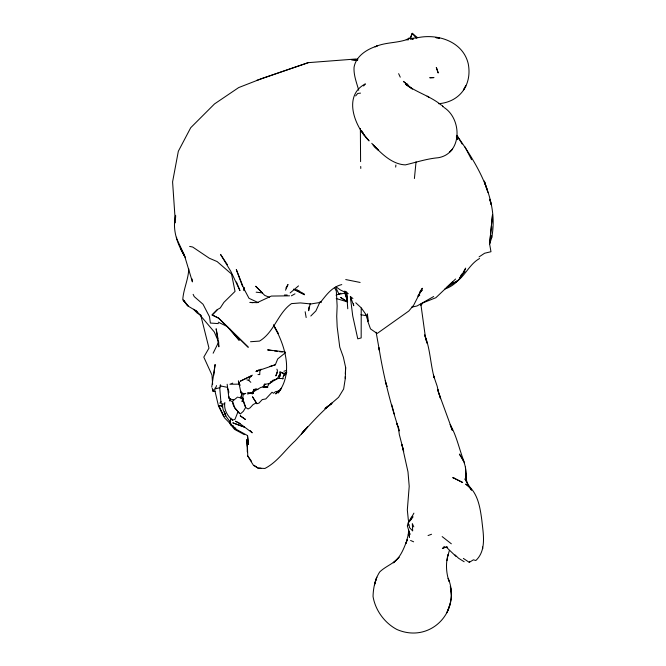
<?xml version="1.0" encoding="UTF-8"?>
<svg xmlns="http://www.w3.org/2000/svg" width="666" height="666" viewBox="0 0 666 666"><rect width="100%" height="100%" fill="white"/><g stroke="black" fill="none" stroke-linecap="round" stroke-linejoin="round"><path stroke-width="1" d="M361.222 308.1L361.172 337.928L357.775 338.836L352.722 315.884L350.308 296.545M479.087 256.893L484.598 253.246L490.975 251.715L489.61 243.964L491.683 237.77L491.683 235.706M491.699 229.504L491.708 226.407M409.44 532.392L409.415 537.329L409.257 531.601L409.94 534.457L407.359 525.907L408.749 521.145L412.987 516.766L410.048 520.845M360.589 161.63L360.373 128.471M330.344 404.287L331.901 403.072C318.598 414.485 307.118 427.772 295.329 440.709C285.04 449.95 277.497 461.971 264.901 468.464L258.083 468.131L253.563 465.459L251.09 461.571L247.769 456.035L247.178 440.143M463.336 558.416L469.289 562.37L473.384 559.815L475.849 560.514C486.796 550.174 483.191 533.682 481.843 520.329C480.144 507.85 478.105 493.764 467.848 485.306L471.528 490.184L464.943 478.837L467.008 482.758M244.156 290.676L244.214 287.629L244.089 290.567M247.294 451.923L247.119 439.443M408.658 529.953L408.25 535.006M414.402 178.538L416.05 161.813M215.051 391.35L213.128 391.466L213.195 389.477M325.599 408.558L338.569 397.311L343.639 389.011L345.271 378.654L345.646 367.482L343.356 357.151L339.752 347.144L337.179 326.881L336.721 316.367L337.138 306.002L336.322 291.159L334.665 287.712M345.321 373.709L345.646 367.482M308.899 306.984L308.641 310.731L310.173 303.771M220.213 385.115L219.83 388.894L221.02 403.355L221.994 404.22L224.575 403.862M395.679 167.099L395.887 165.051M213.661 375.557L215.118 364.469L211.73 387.079M446.978 560.606L448.027 554.695C445.621 563.494 446.153 572.585 448.951 581.235L448.218 578.346C461.713 611.346 430.369 643.98 396.928 629.495C384.557 622.96 375.283 610.222 373.035 596.445C373.293 587.978 375.033 579.204 379.662 571.986C385.522 566.258 393.822 563.711 399.051 557.284L393.281 562.828C400.716 557.226 403.962 548.176 407.167 539.785L406.027 543.331L408.874 532.4M491.683 237.77C499.042 199.95 477.63 164.935 456.776 135.323M230.344 422.111L231.077 425.133L229.795 423.21L230.103 421.103M224.858 402.497C223.585 409.19 227.339 416.092 232.484 420.238L235.015 419.247L238.02 411.696L233.991 406.56L232.767 403.738L232.742 401.024L237.571 397.086M450.124 603.987L446.928 612.737C450.491 604.528 452.747 595.354 450.316 586.513L451.473 595.471M188.753 268.831C188.42 279.554 183.35 289.335 182.759 299.883L188.103 305.877L183.475 300.141L187.429 305.677L196.911 311.388L214.261 331.918L218.648 342.041L218.848 346.82L216.142 328.763L218.065 338.977M231.044 418.148L230.02 421.778L225.766 416.009L224.35 411.804M408.749 521.145L408.283 523.293L413.902 513.161M241.733 394.064L240.934 397.361L242.549 392.99M411.005 519.03L411.513 517.091L410.414 520.604M250.824 382.309L248.809 380.486L249.475 377.988L252.331 375.174L240.268 381.21L251.515 375.857M447.793 555.985L449.392 550.424M215.135 387.97L214.627 389.66L218.515 406.052L222.752 405.353M216.5 385.597L215.468 388.852L219.897 387.654M277.073 372.311L275.841 375.915L277.073 373.06L277.406 370.587L276.914 369.164M250.782 392.615L253.246 393.073L248.51 393.648L253.13 392.624L252.156 393.964L253.729 391.575L260.897 387.379L263.378 387.013L264.402 384.24M264.236 385.814L264.926 384.016M469.289 562.37L469.638 561.471M229.37 400.965L230.411 398.568M285.523 290.185L288.02 284.507L285.889 288.028M278.821 376.465L280.819 372.152L283.666 373.376M242.882 399.883L242.074 401.631L243.256 394.63L245.846 393.348M320.163 301.573L315.892 310.914L310.797 316.017M218.648 342.041L213.137 353.221M269.73 366.483L275.324 364.793L277.722 358.932L285.489 352.655M260.939 369.214L259.832 371.387L259.757 374.575L257.983 374.558M278.796 378.613L280.461 375.507L280.061 373.709L277.247 378.879L272.652 380.353L269.946 383.508L264.236 384.407M254.196 389.185L252.456 392.274L247.461 393.989M407.883 40.193L409.074 38.137L413.228 39.177L410.04 38.611L412.212 33.3L417.565 37.721C437.87 33.417 463.07 41.533 468.256 63.836C472.277 84.782 459.798 102.064 438.619 103.705M463.261 272.219L465.676 268.107C461.779 277.531 454.77 285.88 444.788 289.036M267.89 386.08C269.206 381.418 274.275 381.518 277.289 378.421L283.15 378.571L282.634 378.987L284.099 373.41L286.896 372.119M252.514 393.131L254.62 389.752L256.676 389.177M462.221 273.876L459.64 278.022L464.951 271.12L460.947 275.291M419.688 292.074L422.327 288.245L413.653 305.228L408.816 311.014L377.147 333.491L370.504 328.904L367.84 321.428L367.424 313.919L368.007 320.554M280.902 389.036L278.147 392.982C293.873 372.519 284.906 345.246 273.543 325.041M418.656 294.613L422.252 289.993L420.787 291.209M363.636 85.981L365.376 83.874C342.382 95.812 354.861 126.981 369.097 140.892L362.113 132.234L364.119 134.94L362.895 133M355.636 95.921L357.759 93.448L360.506 93.123M301.365 434.007L307.276 427.197L302.247 432.817M302.272 432.792L307.567 426.948M420.779 305.336L423.126 302.789L435.864 297.719L455.586 279.012M219.805 403.171L221.229 401.698M217.432 309.565L212.221 314.943L218.615 318.14L248.152 347.153L218.615 318.14L211.996 314.968L217.432 309.565L220.28 307.95L223.918 302.347L235.04 291.4L231.535 274.051L217.108 261.563L209.274 258.208L192.69 247.036L189.644 246.412M286.363 373.318L283.458 376.132L286.488 373.351M452.713 281.718L446.245 287.804L458.116 280.453L452.106 283.641M407.359 525.907L409.007 524.433L409.573 527.639L412.679 530.952L412.329 523.609L413.802 526.906M281.452 388.245L275.682 393.914L279.137 390.875L275.416 391.716L273.618 393.29L271.994 392.266L265.809 398.926L262.246 399.592L258.949 403.113L256.876 403.704L252.564 396.903L256.876 403.704M290.16 292.932L298.51 285.897M479.553 258.508C468.822 264.527 464.785 277.289 454.162 283.233M328.796 405.494L324.925 408.516L331.801 403.671M418.106 296.337L419.73 295.246L417.857 295.771M406.235 39.785L409.074 38.137M433.674 296.528L417.016 305.985L411.421 307.226M275.324 364.793L256.077 371.403L258.691 369.946M291.4 295.821L294.988 293.831M256.577 402.747L253.105 404.562L250.125 407.808L248.077 408.974L245.629 407.467L243.323 401.698L242.707 397.818L243.298 399.742M416.375 38.262L412.212 33.3L410.398 39.053L410.04 38.611L417.565 37.721M341.775 284.582C331.868 286.938 326.365 294.996 320.413 302.406L310.955 303.954L300.399 302.922L291.492 303.613C277.805 313.062 274.292 332.267 259.524 341.084L250.541 341.733M445.079 547.211L442.349 548.376L445.005 547.485L443.922 546.42M336.055 295.171L340.859 293.223M357.875 59.307L355.835 59.008L308.258 62.654L262.487 78.297L238.678 87.579L214.51 103.929L190.717 127.714L178.33 151.257L172.586 181.868L175.391 222.819M232.734 383.125L229.903 384.257L239.152 384.14L238.578 381.685M256.077 371.403L261.563 369.305M428.047 535.556L431.543 534.257M256.46 80.478L308.258 62.654M253.538 389.826L254.87 389.402M283.907 371.228L286.705 370.379M407.117 39.485C396.703 43.223 385.164 42.174 375.041 46.811L377.164 45.996C367.049 49.176 356.01 55.944 354.054 67.249C353.538 75.191 356.643 82.751 358.724 90.268M240.975 398.693L242.882 398.235M345.096 293.082L339.061 294.289L336.147 288.361M366.383 315.093L364.627 315.434L360.947 314.71M247.527 392.798L249.151 392.574M267.174 387.321L263.112 386.671L267.324 387.304M447.652 547.111L445.912 547.186L447.485 547.394M289.535 295.829L271.32 296.07L257.143 302.672L249.883 302.414L252.938 302.747M284.39 295.021L287.163 294.996M260.914 468.231L258.083 468.131L254.187 465.343M251.323 392.998L253.246 393.073M280.819 372.152L279.562 372.103L284.615 373.784M263.378 387.013L267.84 387.196L263.112 386.671M218.423 323.609L210.373 323.052L209.524 316.808L203.038 304.262L194.222 296.595L193.132 294.339M357.426 60.206L351.415 59.699L357.634 60.273M270.471 381.809L272.136 381.976M256.152 292.183L262.379 292.865L255.686 286.222L264.735 295.413L269.414 297.286M285.148 351.906L267.582 349.891L272.494 350.607M241.933 393.24L244.697 393.614M274.459 350.899L277.406 351.323M279.37 351.606L282.317 352.039M220.604 385.972L227.289 387.304L228.247 389.918M345.729 279.562L360.131 282.451M233.624 399.825L229.895 398.992L228.921 398.018L227.164 384.224M255.428 388.927L257.925 389.577M238.428 397.319L242.732 398.501M336.222 298.526L347.66 301.939L340.509 297.419L346.328 301.099M246.828 379.82L248.809 380.486M221.42 405.844L222.361 406.177M304.295 294.047L296.561 289.827L299.342 291.117M412.429 89.044L405.452 84.182C416.774 92.566 430.752 96.262 441.591 105.345M410.589 540.459L413.619 541.808M258.2 302.589L249.017 298.318L243.848 288.619L236.305 269.53L242.541 286.363M348.318 293.698L340.542 290.076L336.022 286.855M235.839 428.205L234.091 427.381L233.2 425.716M303.746 294.064L293.54 289.194L304.462 294.78M218.248 322.161L227.198 326.498L239.219 340.318L229.787 329.029M240.21 423.509L235.539 421.212L241.741 424.941L252.248 432.817L250.183 430.527M464.169 561.746L458.533 558.216L455.045 554.911M229.787 400.341L232.384 401.723M244.339 434.632L234.599 429.387L230.203 424.075M429.545 97.619L427.106 96.129M201.065 315.409L197.003 312.878L193.573 309.249L196.911 311.388M406.393 83.475L407.85 84.998L403.396 81.385L412.104 88.786M233.158 402.872L234.732 408.158L240.284 413.986L243.34 411.305L245.629 407.467L243.881 401.673M345.504 291.275L347.019 292.349M451.332 543.797L442.166 536.596M352.913 298.493L350.441 296.645L353.721 305.702L353.463 303.788M444.039 107.476C462.187 119.064 462.321 153.671 438.228 157.734C427.006 158.708 416.267 162.296 405.361 164.885C392.807 164.369 382.426 154.637 374.109 145.854M446.045 546.869L456.052 556.46M377.572 149.117L373.143 145.046L378.588 150.374L374.941 146.828M355.761 302.772L361.347 307.958L365.684 314.169L368.09 321.503M229.795 423.21L224.409 417.674L218.873 406.277L221.195 405.486L222.302 406.909M406.784 83.891L407.85 84.998M371.761 143.315L375.915 147.827M230.836 424.125L230.528 423.792L234.865 428.554L247.469 435.539L248.401 444.172L247.977 441.3M183.475 300.141L184.64 301.498M238.02 411.696L239.136 413.17M247.769 456.035L249.916 458.974M462.179 144.031L457.326 136.189M227.389 264.702L220.529 254.379L230.869 271.428L239.96 290.592L236.438 281.993M250.458 459.707L251.523 461.313M185.423 257.692C177.772 244.946 171.928 230.436 175.591 215.318L175.674 217.316M465.442 467.124L466 478.205C466.608 469.638 464.926 460.922 459.398 454.104L463.37 460.889M361.538 130.528L363.22 133.458M273.743 325.674L278.221 333.591L273.543 325.008M192.058 278.937L192.407 281.885L184.79 256.585L181.01 249.201L184.191 254.887M464.976 146.903L471.578 159.69M486.671 188.911L488.103 192.624M456.759 137.787L457.692 139.61L456.335 136.846M181.01 249.201L184.79 256.585M184.64 255.702L177.039 239.435M398.643 73.668L400.258 77.173M240.126 385.406L238.386 380.869L241.1 393.131L240.925 391.183M408.358 520.171L407.326 509.965L409.207 486.313L407.992 471.894L401.931 444.638L403.688 451.406L399.275 434.374L398.426 427.023L399.009 430.877L396.844 423.393L397.952 426.581C389.752 400.807 383.183 374.508 378.954 347.76L379.362 350.341L376.132 332.259M452.156 430.094L450.158 424.575C457.051 436.63 459.365 450.224 464.585 462.937M484.981 184.191L484.365 181.202L487.612 190.734M344.405 291.758L347.361 300.549L344.505 291.092M320.846 301.681L321.154 302.639M452.339 430.211L439.094 393.989L440.592 398.693L437.753 389.41L438.744 393.539L437.196 386.263L433.433 375.241L434.207 377.772C430.319 363.611 430.269 348.726 424.683 334.898L427.064 343.265M467.707 484.565L466.65 481.052L465.576 472.702M385.964 383.191L386.979 386.588L385.206 380.627M484.365 181.202L486.688 189.094M489.876 199.95L491.325 204.887L489.835 199.226M426.923 342.757L425.466 337.537L420.837 303.996M225.016 413.211L225.766 416.009L223.043 409.465L222.327 403.946M212.229 388.153L213.128 391.466M391.783 404.778L394.23 413.994M200.724 315.101L208.974 348.135L203.796 357.126L212.004 375.125L212.637 384.315M350.499 296.437L351.398 300.299M232.284 419.189L232.484 420.238M305.161 311.746L306.16 317.54M482.509 547.002L482.767 548.676M346.77 293.365L347.344 298.46M247.552 435.447L248.401 444.172M220.554 384.906L220.704 386.58M346.545 292.357L347.76 308.783M176.532 237.337L176.648 239.31L176.557 237.304M228.696 390.917L228.788 392.832M228.987 396.645L229.087 398.551M345.179 376.706L345.271 378.654M360.722 166.475L360.789 168.431M492.474 215.051L489.61 243.964L492.474 215.051M375.291 582.017L374.492 584.773L376.74 577.197L375.291 582.017M465.775 85.931L463.619 89.785L465.775 85.931M452.514 149.192L449.408 152.198L452.514 149.192M433.816 77.597L429.92 77.756L433.816 77.597M439.46 38.062L435.947 37.629L439.46 38.062M244.33 427.064L232.942 422.902L244.33 427.064M454.304 478.213L452.713 477.597L462.695 482.5L454.304 478.213M442.415 105.902L443.14 106.801L442.415 105.902M245.329 419.364L240.26 415.842L245.329 419.364M469.871 487.37L465.817 484.174L469.871 487.37M223.893 416.458L218.873 406.277L223.893 416.458M437.287 70.013L436.305 67.449L438.203 73.002L437.287 70.013M247.419 446.536L247.103 439.668L247.419 446.536"/></g></svg>
